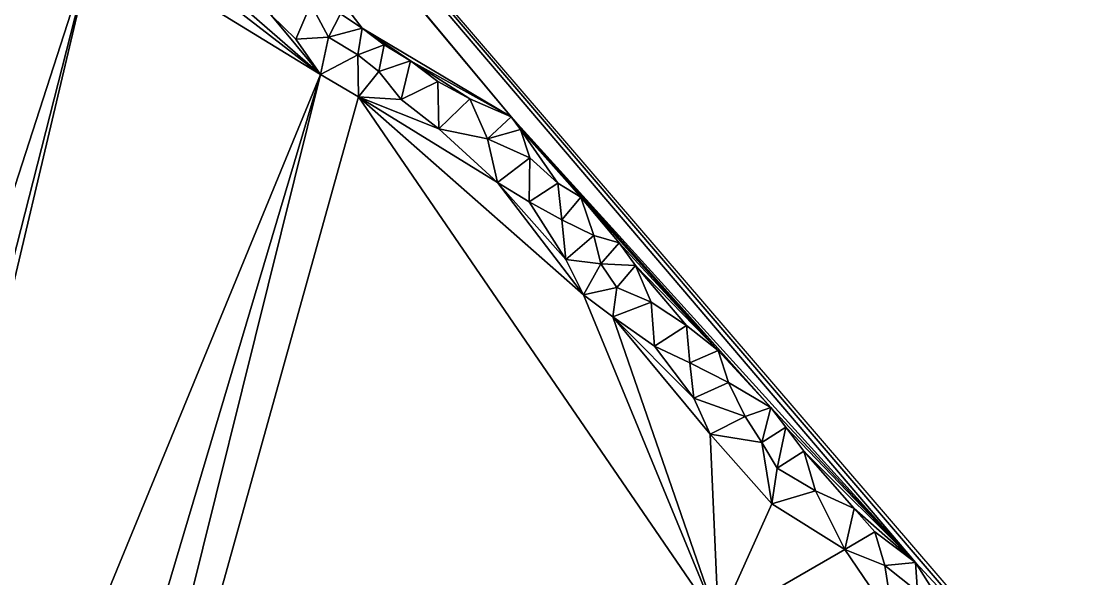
# Model space of a CAD drawing. Header units: metres. Extents: x 2.34 to 9.72, y -0.05 to 6.02.
# Drawn here: x 7.966 to 9.662, y 1.581 to 2.458 of the extents above; entities that cross this region are included whole.
import ezdxf

# ---------------------------------------------------------------- set-up
doc = ezdxf.new("R2010")
doc.units = ezdxf.units.M

msp = doc.modelspace()

# ---------------------------------------------------------------- linework, layer by layer
at = {"layer": '1056', "color": 56}
msp.add_3dface([(8.0822, 2.5923), (8.4363, 2.3749), (8.1955, 2.5614)], dxfattribs=at)
at = {"layer": '1057', "color": 57}
msp.add_3dface([(7.4815, 0.0527), (7.7433, 0.0487), (8.4363, 2.3749)], dxfattribs=at)
at = {"layer": '1119', "color": 119}
msp.add_3dface([(8.4363, 2.3749), (8.2522, 2.5356), (8.1955, 2.5614)], dxfattribs=at)
at = {"layer": '1121', "color": 121}
msp.add_3dface([(8.4363, 2.3749), (7.7433, 0.0487), (7.8592, 0.0541)], dxfattribs=at)
at = {"layer": '1140', "color": 140}
msp.add_3dface([(7.0437, 4.3402), (7.1331, 4.2249), (8.7367, 2.3081)], dxfattribs=at)
at = {"layer": '1179', "color": 179}
msp.add_3dface([(8.4363, 2.3749), (8.3588, 2.4685), (8.2522, 2.5356)], dxfattribs=at)
at = {"layer": '1182', "color": 182}
msp.add_3dface([(8.4363, 2.3749), (7.8592, 0.0541), (8.4962, 2.3395)], dxfattribs=at)
at = {"layer": '1206', "color": 206}
msp.add_3dface([(7.0437, 4.3402), (8.7367, 2.3081), (9.3736, 1.6062)], dxfattribs=at)
at = {"layer": '1207', "color": 207}
msp.add_3dface([(7.1331, 4.2249), (8.502, 2.4481), (8.7367, 2.3081)], dxfattribs=at)
at = {"layer": '1247', "color": 247}
msp.add_3dface([(8.4363, 2.3749), (8.3975, 2.4307), (8.3588, 2.4685)], dxfattribs=at)
at = {"layer": '1251', "color": 1}
msp.add_3dface([(8.4363, 2.3749), (8.4962, 2.3395), (8.4951, 2.4058)], dxfattribs=at)
at = {"layer": '1252', "color": 2}
msp.add_3dface([(7.8592, 0.0541), (9.0631, 1.5116), (8.4962, 2.3395)], dxfattribs=at)
at = {"layer": '1279', "color": 29}
msp.add_3dface([(7.0437, 4.3402), (9.3736, 1.6062), (9.504, 1.4653)], dxfattribs=at)
at = {"layer": '1280', "color": 30}
msp.add_3dface([(8.7367, 2.3081), (9.1458, 1.8505), (9.3736, 1.6062)], dxfattribs=at)
at = {"layer": '1281', "color": 31}
msp.add_3dface([(7.1331, 4.2249), (8.468, 2.4702), (8.502, 2.4481)], dxfattribs=at)
at = {"layer": '1282', "color": 32}
msp.add_3dface([(8.7367, 2.3081), (8.502, 2.4481), (8.5779, 2.3963)], dxfattribs=at)
at = {"layer": '1320', "color": 70}
msp.add_3dface([(8.4363, 2.3749), (8.4488, 2.4338), (8.3975, 2.4307)], dxfattribs=at)
at = {"layer": '1321', "color": 71}
msp.add_3dface([(8.3588, 2.4685), (8.3975, 2.4307), (8.4209, 2.4856)], dxfattribs=at)
at = {"layer": '1325', "color": 75}
msp.add_3dface([(8.4363, 2.3749), (8.4951, 2.4058), (8.4488, 2.4338)], dxfattribs=at)
at = {"layer": '1326', "color": 76}
msp.add_3dface([(8.4962, 2.3395), (8.5284, 2.3798), (8.4951, 2.4058)], dxfattribs=at)
at = {"layer": '1328', "color": 78}
msp.add_3dface([(8.4962, 2.3395), (9.0631, 1.5116), (8.8504, 2.0279)], dxfattribs=at)
at = {"layer": '1359', "color": 109}
msp.add_3dface([(7.0437, 4.3402), (9.504, 1.4653), (9.6616, 1.2917)], dxfattribs=at)
at = {"layer": '1360', "color": 110}
msp.add_3dface([(9.3736, 1.6062), (9.4267, 1.522), (9.504, 1.4653)], dxfattribs=at)
at = {"layer": '1361', "color": 111}
msp.add_3dface([(8.7367, 2.3081), (9.0629, 1.9402), (9.1458, 1.8505)], dxfattribs=at)
at = {"layer": '1362', "color": 112}
msp.add_3dface([(9.3736, 1.6062), (9.1458, 1.8505), (9.1693, 1.8192)], dxfattribs=at)
at = {"layer": '1363', "color": 113}
msp.add_3dface([(8.502, 2.4481), (8.468, 2.4702), (8.4488, 2.4338)], dxfattribs=at)
at = {"layer": '1364', "color": 114}
msp.add_3dface([(8.7367, 2.3081), (8.5779, 2.3963), (8.6714, 2.3366)], dxfattribs=at)
at = {"layer": '1365', "color": 115}
msp.add_3dface([(8.502, 2.4481), (8.5365, 2.4218), (8.5779, 2.3963)], dxfattribs=at)
at = {"layer": '1401', "color": 151}
msp.add_3dface([(8.468, 2.4702), (8.4209, 2.4856), (8.4488, 2.4338)], dxfattribs=at)
at = {"layer": '1402', "color": 152}
msp.add_3dface([(8.3975, 2.4307), (8.4488, 2.4338), (8.4209, 2.4856)], dxfattribs=at)
at = {"layer": '1404', "color": 154}
msp.add_3dface([(8.4951, 2.4058), (8.502, 2.4481), (8.4488, 2.4338)], dxfattribs=at)
at = {"layer": '1405', "color": 155}
msp.add_3dface([(8.4962, 2.3395), (8.5636, 2.3356), (8.5284, 2.3798)], dxfattribs=at)
at = {"layer": '1406', "color": 156}
msp.add_3dface([(8.4951, 2.4058), (8.5284, 2.3798), (8.5365, 2.4218)], dxfattribs=at)
at = {"layer": '1409', "color": 159}
msp.add_3dface([(8.4962, 2.3395), (8.8504, 2.0279), (8.7153, 2.2049)], dxfattribs=at)
at = {"layer": '1410', "color": 160}
msp.add_3dface([(9.0631, 1.5116), (8.8966, 1.9929), (8.8504, 2.0279)], dxfattribs=at)
at = {"layer": '1443', "color": 193}
msp.add_3dface([(9.3736, 1.6062), (9.3766, 1.5606), (9.4267, 1.522)], dxfattribs=at)
at = {"layer": '1445', "color": 195}
msp.add_3dface([(8.7367, 2.3081), (8.8462, 2.1818), (9.0629, 1.9402)], dxfattribs=at)
at = {"layer": '1446', "color": 196}
msp.add_3dface([(9.1458, 1.8505), (9.0629, 1.9402), (9.079, 1.8897)], dxfattribs=at)
at = {"layer": '1447', "color": 197}
msp.add_3dface([(9.3736, 1.6062), (9.1693, 1.8192), (9.1978, 1.7814)], dxfattribs=at)
at = {"layer": '1448', "color": 198}
msp.add_3dface([(9.1458, 1.8505), (9.1315, 1.7952), (9.1693, 1.8192)], dxfattribs=at)
at = {"layer": '1449', "color": 199}
msp.add_3dface([(8.7367, 2.3081), (8.6714, 2.3366), (8.6996, 2.2737)], dxfattribs=at)
at = {"layer": '1450', "color": 200}
msp.add_3dface([(8.5779, 2.3963), (8.6213, 2.3638), (8.6714, 2.3366)], dxfattribs=at)
at = {"layer": '1451', "color": 201}
msp.add_3dface([(8.502, 2.4481), (8.4951, 2.4058), (8.5365, 2.4218)], dxfattribs=at)
at = {"layer": '1452', "color": 202}
msp.add_3dface([(8.5779, 2.3963), (8.5365, 2.4218), (8.5284, 2.3798)], dxfattribs=at)
at = {"layer": '1479', "color": 229}
msp.add_3dface([(8.4962, 2.3395), (8.6226, 2.2893), (8.5636, 2.3356)], dxfattribs=at)
at = {"layer": '1480', "color": 230}
msp.add_3dface([(8.5284, 2.3798), (8.5636, 2.3356), (8.5779, 2.3963)], dxfattribs=at)
at = {"layer": '1483', "color": 233}
msp.add_3dface([(8.4962, 2.3395), (8.7153, 2.2049), (8.6226, 2.2893)], dxfattribs=at)
at = {"layer": '1484', "color": 234}
msp.add_3dface([(8.8504, 2.0279), (8.8229, 2.0836), (8.7153, 2.2049)], dxfattribs=at)
at = {"layer": '1485', "color": 235}
msp.add_3dface([(9.0631, 1.5116), (9.0501, 1.8082), (8.8966, 1.9929)], dxfattribs=at)
at = {"layer": '1486', "color": 236}
msp.add_3dface([(8.8504, 2.0279), (8.8966, 1.9929), (8.9032, 2.0395)], dxfattribs=at)
at = {"layer": '1519', "color": 19}
msp.add_3dface([(9.3736, 1.6062), (9.3252, 1.6015), (9.3766, 1.5606)], dxfattribs=at)
at = {"layer": '1523', "color": 23}
msp.add_3dface([(8.7367, 2.3081), (8.7511, 2.2881), (8.8462, 2.1818)], dxfattribs=at)
at = {"layer": '1524', "color": 24}
msp.add_3dface([(9.0629, 1.9402), (8.8462, 2.1818), (8.9066, 2.1095)], dxfattribs=at)
at = {"layer": '1525', "color": 25}
msp.add_3dface([(9.1458, 1.8505), (9.079, 1.8897), (9.1054, 1.836)], dxfattribs=at)
at = {"layer": '1526', "color": 26}
msp.add_3dface([(9.0629, 1.9402), (9.0181, 1.9205), (9.079, 1.8897)], dxfattribs=at)
at = {"layer": '1527', "color": 27}
msp.add_3dface([(9.3736, 1.6062), (9.1978, 1.7814), (9.277, 1.6914)], dxfattribs=at)
at = {"layer": '1528', "color": 28}
msp.add_3dface([(9.1693, 1.8192), (9.1557, 1.7547), (9.1978, 1.7814)], dxfattribs=at)
at = {"layer": '1529', "color": 29}
msp.add_3dface([(9.1458, 1.8505), (9.1054, 1.836), (9.1315, 1.7952)], dxfattribs=at)
at = {"layer": '1530', "color": 30}
msp.add_3dface([(9.1693, 1.8192), (9.1315, 1.7952), (9.1557, 1.7547)], dxfattribs=at)
at = {"layer": '1531', "color": 31}
msp.add_3dface([(8.7367, 2.3081), (8.6996, 2.2737), (8.7511, 2.2881)], dxfattribs=at)
at = {"layer": '1532', "color": 32}
msp.add_3dface([(8.6714, 2.3366), (8.6226, 2.2893), (8.6996, 2.2737)], dxfattribs=at)
at = {"layer": '1533', "color": 33}
msp.add_3dface([(8.5779, 2.3963), (8.5636, 2.3356), (8.6213, 2.3638)], dxfattribs=at)
at = {"layer": '1534', "color": 34}
msp.add_3dface([(8.6714, 2.3366), (8.6213, 2.3638), (8.6226, 2.2893)], dxfattribs=at)
at = {"layer": '1556', "color": 56}
msp.add_3dface([(8.5636, 2.3356), (8.6226, 2.2893), (8.6213, 2.3638)], dxfattribs=at)
at = {"layer": '1557', "color": 57}
msp.add_3dface([(8.7153, 2.2049), (8.6996, 2.2737), (8.6226, 2.2893)], dxfattribs=at)
at = {"layer": '1558', "color": 58}
msp.add_3dface([(8.8504, 2.0279), (8.8777, 2.0765), (8.8229, 2.0836)], dxfattribs=at)
at = {"layer": '1559', "color": 59}
msp.add_3dface([(8.7153, 2.2049), (8.8229, 2.0836), (8.7648, 2.1741)], dxfattribs=at)
at = {"layer": '1560', "color": 60}
msp.add_3dface([(9.0631, 1.5116), (9.1471, 1.6986), (9.0501, 1.8082)], dxfattribs=at)
at = {"layer": '1561', "color": 61}
msp.add_3dface([(8.8966, 1.9929), (9.0501, 1.8082), (9.0242, 1.8648)], dxfattribs=at)
at = {"layer": '1562', "color": 62}
msp.add_3dface([(8.8504, 2.0279), (8.9032, 2.0395), (8.8777, 2.0765)], dxfattribs=at)
at = {"layer": '1563', "color": 63}
msp.add_3dface([(8.8966, 1.9929), (8.957, 2.0162), (8.9032, 2.0395)], dxfattribs=at)
at = {"layer": '1590', "color": 90}
msp.add_3dface([(9.3736, 1.6062), (9.3093, 1.6544), (9.3252, 1.6015)], dxfattribs=at)
at = {"layer": '1591', "color": 91}
msp.add_3dface([(9.3766, 1.5606), (9.3252, 1.6015), (9.3387, 1.5137)], dxfattribs=at)
at = {"layer": '1596', "color": 96}
msp.add_3dface([(8.8462, 2.1818), (8.7511, 2.2881), (8.8103, 2.2039)], dxfattribs=at)
at = {"layer": '1597', "color": 97}
msp.add_3dface([(9.0629, 1.9402), (8.9066, 2.1095), (8.9324, 2.0738)], dxfattribs=at)
at = {"layer": '1598', "color": 98}
msp.add_3dface([(8.8462, 2.1818), (8.8669, 2.1215), (8.9066, 2.1095)], dxfattribs=at)
at = {"layer": '1599', "color": 99}
msp.add_3dface([(9.079, 1.8897), (9.0242, 1.8648), (9.1054, 1.836)], dxfattribs=at)
at = {"layer": '1600', "color": 100}
msp.add_3dface([(9.0629, 1.9402), (9.0129, 1.9795), (9.0181, 1.9205)], dxfattribs=at)
at = {"layer": '1601', "color": 101}
msp.add_3dface([(9.079, 1.8897), (9.0181, 1.9205), (9.0242, 1.8648)], dxfattribs=at)
at = {"layer": '1602', "color": 102}
msp.add_3dface([(9.3736, 1.6062), (9.277, 1.6914), (9.3093, 1.6544)], dxfattribs=at)
at = {"layer": '1603', "color": 103}
msp.add_3dface([(9.1978, 1.7814), (9.2159, 1.719), (9.277, 1.6914)], dxfattribs=at)
at = {"layer": '1604', "color": 104}
msp.add_3dface([(9.1978, 1.7814), (9.1557, 1.7547), (9.2159, 1.719)], dxfattribs=at)
at = {"layer": '1605', "color": 105}
msp.add_3dface([(9.1315, 1.7952), (9.1054, 1.836), (9.0501, 1.8082)], dxfattribs=at)
at = {"layer": '1606', "color": 106}
msp.add_3dface([(9.1315, 1.7952), (9.1471, 1.6986), (9.1557, 1.7547)], dxfattribs=at)
at = {"layer": '1607', "color": 107}
msp.add_3dface([(8.6996, 2.2737), (8.7658, 2.2438), (8.7511, 2.2881)], dxfattribs=at)
at = {"layer": '1617', "color": 117}
msp.add_3dface([(8.7153, 2.2049), (8.7658, 2.2438), (8.6996, 2.2737)], dxfattribs=at)
at = {"layer": '1618', "color": 118}
msp.add_3dface([(8.8229, 2.0836), (8.8777, 2.0765), (8.8669, 2.1215)], dxfattribs=at)
at = {"layer": '1619', "color": 119}
msp.add_3dface([(8.7153, 2.2049), (8.7648, 2.1741), (8.7658, 2.2438)], dxfattribs=at)
at = {"layer": '1620', "color": 120}
msp.add_3dface([(8.8229, 2.0836), (8.8165, 2.1457), (8.7648, 2.1741)], dxfattribs=at)
at = {"layer": '1621', "color": 121}
msp.add_3dface([(9.0631, 1.5116), (9.2624, 1.6268), (9.1471, 1.6986)], dxfattribs=at)
at = {"layer": '1622', "color": 122}
msp.add_3dface([(9.0501, 1.8082), (9.1471, 1.6986), (9.1315, 1.7952)], dxfattribs=at)
at = {"layer": '1623', "color": 123}
msp.add_3dface([(8.8966, 1.9929), (9.0242, 1.8648), (8.9626, 1.9471)], dxfattribs=at)
at = {"layer": '1624', "color": 124}
msp.add_3dface([(9.0501, 1.8082), (9.1054, 1.836), (9.0242, 1.8648)], dxfattribs=at)
at = {"layer": '1625', "color": 125}
msp.add_3dface([(8.9032, 2.0395), (8.9324, 2.0738), (8.8777, 2.0765)], dxfattribs=at)
at = {"layer": '1626', "color": 126}
msp.add_3dface([(8.8966, 1.9929), (8.9626, 1.9471), (8.957, 2.0162)], dxfattribs=at)
at = {"layer": '1627', "color": 127}
msp.add_3dface([(8.9032, 2.0395), (8.957, 2.0162), (8.9324, 2.0738)], dxfattribs=at)
at = {"layer": '1651', "color": 151}
msp.add_3dface([(9.3252, 1.6015), (9.3093, 1.6544), (9.2624, 1.6268)], dxfattribs=at)
at = {"layer": '1652', "color": 152}
msp.add_3dface([(9.3252, 1.6015), (9.2624, 1.6268), (9.3387, 1.5137)], dxfattribs=at)
at = {"layer": '1657', "color": 157}
msp.add_3dface([(8.8462, 2.1818), (8.8103, 2.2039), (8.8165, 2.1457)], dxfattribs=at)
at = {"layer": '1658', "color": 158}
msp.add_3dface([(8.7511, 2.2881), (8.7658, 2.2438), (8.8103, 2.2039)], dxfattribs=at)
at = {"layer": '1659', "color": 159}
msp.add_3dface([(9.0629, 1.9402), (8.9324, 2.0738), (9.0129, 1.9795)], dxfattribs=at)
at = {"layer": '1660', "color": 160}
msp.add_3dface([(8.9066, 2.1095), (8.8777, 2.0765), (8.9324, 2.0738)], dxfattribs=at)
at = {"layer": '1661', "color": 161}
msp.add_3dface([(8.8462, 2.1818), (8.8165, 2.1457), (8.8669, 2.1215)], dxfattribs=at)
at = {"layer": '1662', "color": 162}
msp.add_3dface([(8.9066, 2.1095), (8.8669, 2.1215), (8.8777, 2.0765)], dxfattribs=at)
at = {"layer": '1663', "color": 163}
msp.add_3dface([(9.0181, 1.9205), (9.0129, 1.9795), (8.9626, 1.9471)], dxfattribs=at)
at = {"layer": '1664', "color": 164}
msp.add_3dface([(9.0181, 1.9205), (8.9626, 1.9471), (9.0242, 1.8648)], dxfattribs=at)
at = {"layer": '1665', "color": 165}
msp.add_3dface([(9.277, 1.6914), (9.2624, 1.6268), (9.3093, 1.6544)], dxfattribs=at)
at = {"layer": '1666', "color": 166}
msp.add_3dface([(9.277, 1.6914), (9.2159, 1.719), (9.2624, 1.6268)], dxfattribs=at)
at = {"layer": '1667', "color": 167}
msp.add_3dface([(9.1557, 1.7547), (9.1471, 1.6986), (9.2159, 1.719)], dxfattribs=at)
at = {"layer": '1679', "color": 179}
msp.add_3dface([(8.8229, 2.0836), (8.8669, 2.1215), (8.8165, 2.1457)], dxfattribs=at)
at = {"layer": '1680', "color": 180}
msp.add_3dface([(8.7648, 2.1741), (8.8103, 2.2039), (8.7658, 2.2438)], dxfattribs=at)
at = {"layer": '1681', "color": 181}
msp.add_3dface([(8.7648, 2.1741), (8.8165, 2.1457), (8.8103, 2.2039)], dxfattribs=at)
at = {"layer": '1682', "color": 182}
msp.add_3dface([(9.0631, 1.5116), (9.3387, 1.5137), (9.2624, 1.6268)], dxfattribs=at)
at = {"layer": '1683', "color": 183}
msp.add_3dface([(9.1471, 1.6986), (9.2624, 1.6268), (9.2159, 1.719)], dxfattribs=at)
at = {"layer": '1684', "color": 184}
msp.add_3dface([(8.957, 2.0162), (8.9626, 1.9471), (9.0129, 1.9795)], dxfattribs=at)
at = {"layer": '1685', "color": 185}
msp.add_3dface([(8.957, 2.0162), (9.0129, 1.9795), (8.9324, 2.0738)], dxfattribs=at)
at = {"layer": '699', "color": 199}
msp.add_3dface([(7.9149, 2.6957), (7.2621, 0.0548), (8.0822, 2.5923)], dxfattribs=at)
at = {"layer": '792', "color": 42}
msp.add_3dface([(7.2621, 0.0548), (7.4345, 0.0561), (8.0822, 2.5923)], dxfattribs=at)
at = {"layer": '893', "color": 143}
msp.add_3dface([(8.0822, 2.5923), (7.4345, 0.0561), (7.4815, 0.0527)], dxfattribs=at)
at = {"layer": '979', "color": 229}
msp.add_3dface([(8.0822, 2.5923), (7.4815, 0.0527), (8.4363, 2.3749)], dxfattribs=at)

doc.saveas('drawing.dxf')
